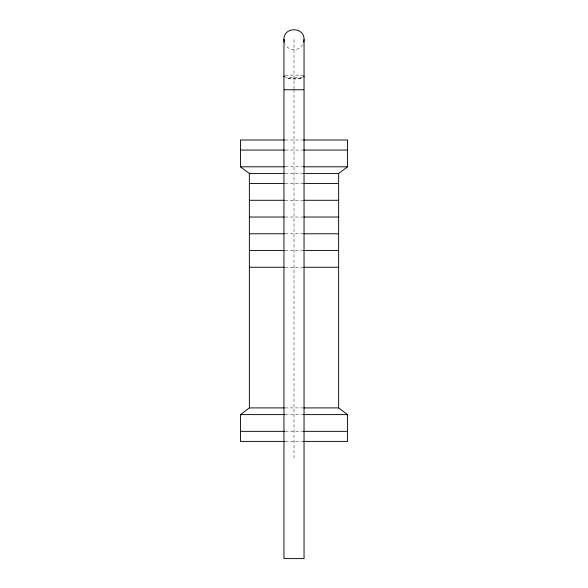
<?xml version="1.0" encoding="UTF-8"?>
<svg xmlns="http://www.w3.org/2000/svg" width="588" height="588" viewBox="0 0 588 588"><rect width="100%" height="100%" fill="white"/><g stroke="black" fill="none" stroke-linecap="round" stroke-linejoin="round"><path stroke-width="0.44" stroke-dasharray="2.94 2.21" d="M302.702 44.629C299.211 51.237 288.789 51.237 285.298 44.629M285.298 75.72L288.98 75.227A9.974 1.338 0 0 1 299.02 75.271L302.702 75.72M302.702 77.079L299.02 77.579A9.974 1.338 0 0 1 288.98 77.579L285.298 77.079M285.298 140.01L302.702 140.01M285.334 150.058L302.666 150.058M285.334 166.801L302.666 166.801M285.114 173.497L302.886 173.497M285.114 183.544L302.886 183.544M285.114 200.287L302.886 200.287M285.114 217.031L302.886 217.031M285.114 233.774L302.886 233.774M285.114 250.517L302.886 250.517M285.114 267.261L302.886 267.261M285.114 407.91L302.886 407.91M285.334 414.606L302.666 414.606M285.334 431.349L302.666 431.349M285.298 441.397L302.702 441.397M294 39.55L294 88.891M294 89.78L294 458.14M301.372 78.189L299.02 78.432A9.959 1.227 0 0 1 288.98 78.432L286.9 78.285A10.047 2.668 0 0 0 301.1 78.285L301.372 78.189"/><path stroke-width="0.88" d="M283.953 39.55C283.409 26.526 304.591 26.526 304.047 39.55L304.047 558.6L283.953 558.6L283.953 39.55L284.298 42.182M303.702 42.182L304.047 39.55M303.776 173.497L338.637 173.497L347.567 166.801L347.567 140.01L303.533 140.01M284.467 441.397L240.433 441.397L240.433 414.606L249.363 407.91L284.224 407.91M284.298 89.758L303.702 89.758M284.467 140.01L240.433 140.01L240.433 166.801L249.363 173.497L284.224 173.497M240.433 150.058L284.467 150.058M303.533 150.058L347.567 150.058M240.433 166.801L284.467 166.801M303.533 166.801L347.567 166.801M249.363 183.544L284.224 183.544M303.776 183.544L338.637 183.544M249.363 200.287L284.224 200.287M303.776 200.287L338.637 200.287M249.363 217.031L284.224 217.031M303.776 217.031L338.637 217.031M249.363 233.774L284.224 233.774M303.776 233.774L338.637 233.774M249.363 250.517L284.224 250.517M303.776 250.517L338.637 250.517M249.363 267.261L284.224 267.261M303.776 267.261L338.637 267.261M303.776 407.91L338.637 407.91L347.567 414.606L347.567 441.397L303.533 441.397M240.433 414.606L284.467 414.606M303.533 414.606L347.567 414.606M240.433 431.349L284.467 431.349M303.533 431.349L347.567 431.349M338.637 173.497L338.637 407.91M249.363 173.497L249.363 407.91M284.298 76.756A10.216 1.367 0 0 1 284.298 76.05M303.702 76.05A10.216 1.367 0 0 1 303.702 76.756"/></g></svg>
